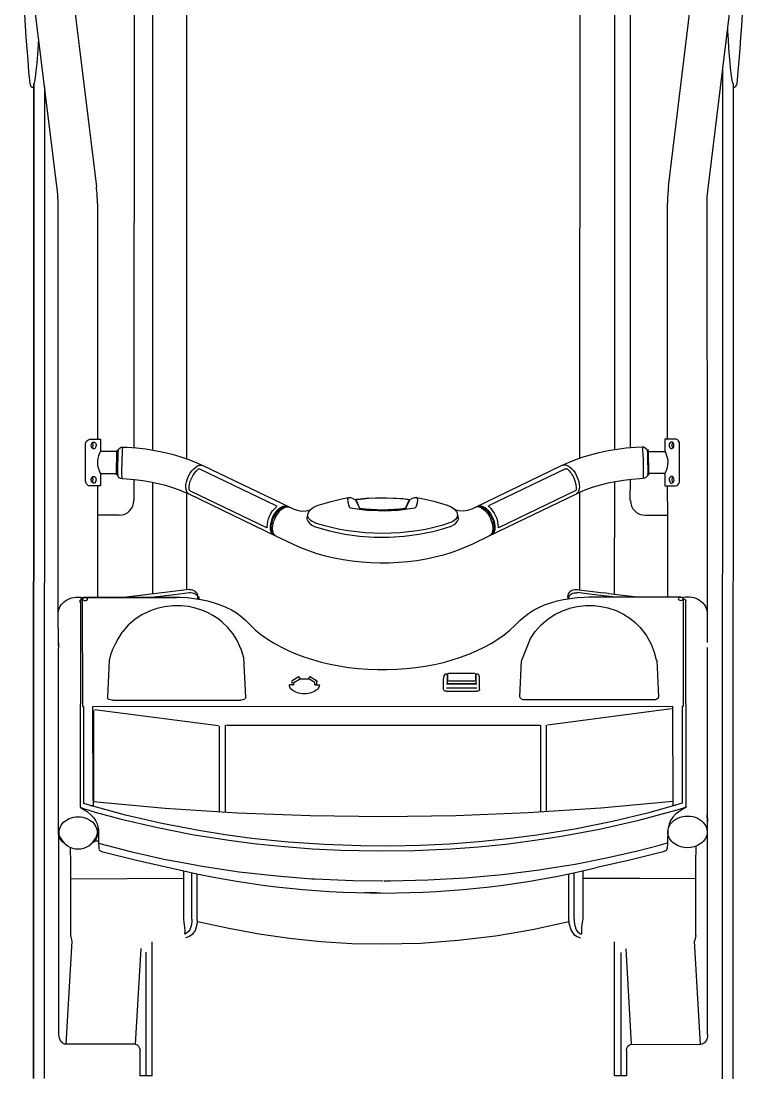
# Model space of a CAD drawing. Header units: millimetres. Extents: x 526420 to 928802, y 401925 to 509768.
# Drawn here: x 903459 to 904396, y 417009 to 418372 of the extents above; entities that cross this region are included whole.
import ezdxf

# ---------------------------------------------------------------- set-up
doc = ezdxf.new("R2010")
doc.units = ezdxf.units.MM
doc.header["$LTSCALE"] = 3000
doc.header["$MEASUREMENT"] = 0
doc.layers.get('0').update_dxf_attribs({"linetype": 'CONTINUOUS'})

msp = doc.modelspace()

# ---------------------------------------------------------------- linework, layer by layer
at = {"color": 0}
for p, q in [((903673.6, 417806.3), (903673.9, 419028.9)), ((904181.6, 417807.3), (904181.9, 419028.8)), ((903629.4, 419012.2), (903629.2, 417817.7)), ((904226.3, 419012.1), (904226.1, 417818.4)), ((903605.5, 418770.2), (903605.2, 417820.7)), ((904246.8, 417821), (904247, 418770)), ((903506.4, 418151.6), (903464.8, 418488.6)), ((903515.2, 418494.8), (903556.8, 418157.8)), ((904296, 418158.2), (904337.2, 418495.3)), ((904387.7, 418489.1), (904346.5, 418152.1)), ((904372.8, 418358.8), (904372.5, 418365.3)), ((904373.5, 418347.7), (904372.8, 418358.8)), ((903482.1, 418348.7), (903481.2, 418334.8)), ((904374.2, 418336.7), (904373.5, 418347.7)), ((904375.3, 418322.1), (904374.2, 418336.7)), ((903481.2, 418334.8), (903479.8, 418317.4)), ((903479.8, 418317.4), (903478.7, 418307.3)), ((904365.8, 418310), (904365.5, 417005.5)), ((904376.3, 418311.7), (904375.3, 418322.1)), ((904377.6, 418300.5), (904376.3, 418311.7)), ((903477.6, 418299), (903476.2, 418291.7)), ((903478.7, 418307.3), (903477.6, 418299)), ((904378.4, 418295.8), (904377.6, 418300.5)), ((904379.3, 418291.6), (904378.4, 418295.8)), ((903475.6, 417005.7), (903475.8, 418290.4)), ((903475.9, 418290.7), (903475.7, 417005.7)), ((903475.8, 418290.1), (903475.9, 418290.7)), ((903475.9, 418290.7), (903476.2, 418291.7)), ((903489.7, 418286.8), (903489.4, 417005.7)), ((904379.3, 418291.6), (904379.5, 418290.5)), ((904379.5, 418290.5), (904379.3, 417005.5)), ((904379.6, 418290.2), (904379.3, 417005.5)), ((904379.5, 418290.5), (904379.6, 418289.9)), ((903507.6, 417729.7), (903507.3, 418136.1)), ((903558.1, 418136.1), (903558.3, 417831.6)), ((904294.9, 417831.8), (904294.7, 418136.6)), ((904345.5, 418136.6), (904345.8, 417730.2)), ((903542.9, 417825.3), (903543.2, 417827.4)), ((903542.9, 417777.6), (903542.9, 417825.3)), ((903543.2, 417827.4), (903544.2, 417829.2)), ((903544.2, 417829.2), (903545.6, 417830.6)), ((903545.6, 417830.6), (903547.3, 417831.5)), ((903547.3, 417831.5), (903548.5, 417831.6)), ((903548.5, 417831.6), (903562, 417831.6)), ((903550.2, 417824.6), (903550.7, 417826)), ((903550.2, 417823.2), (903550.2, 417824.6)), ((903550.5, 417821.8), (903550.2, 417823.2)), ((903551.2, 417820.6), (903550.5, 417821.8)), ((903550.7, 417826), (903551.4, 417827.1)), ((903552.1, 417819.7), (903551.2, 417820.6)), ((903551.4, 417827.1), (903552.4, 417827.8)), ((903552.2, 417826.2), (903551.7, 417827.3)), ((903551.7, 417820.1), (903552.3, 417821.4)), ((903551.7, 417820.1), (903551.7, 417820.1)), ((903553.1, 417819.3), (903552.1, 417819.7)), ((903552.5, 417824.7), (903552.2, 417826.2)), ((903552.3, 417821.4), (903552.6, 417823.1)), ((903552.4, 417827.8), (903553.5, 417828)), ((903552.6, 417823.1), (903552.5, 417824.7)), ((903553.5, 417819.3), (903553.1, 417819.3)), ((903553.5, 417828), (903553.5, 417828)), ((903553.5, 417828), (903554.4, 417827.8)), ((903554.2, 417819.4), (903553.5, 417819.3)), ((903555.1, 417820), (903554.2, 417819.4)), ((903554.4, 417827.8), (903555.3, 417827.1)), ((903555.8, 417821), (903555.1, 417820)), ((903555.3, 417827.1), (903555.9, 417826)), ((903556.2, 417822.2), (903555.8, 417821)), ((903555.9, 417826), (903556.3, 417824.7)), ((903556.3, 417823.7), (903556.2, 417822.2)), ((903556.3, 417824.7), (903556.3, 417823.7)), ((903562, 417831.6), (903562, 417815.7)), ((903584.7, 417816.8), (903585.6, 417818.7)), ((903585.6, 417818.7), (903587.1, 417820.3)), ((903587.1, 417820.3), (903589, 417821.3)), ((903589, 417821.3), (903591.2, 417821.6)), ((903590.7, 417817.7), (903590.9, 417820.8)), ((903590.9, 417820.8), (903591.2, 417821.6)), ((903591.2, 417821.6), (903596.7, 417821.4)), ((903596.7, 417821.4), (903608.6, 417820.5)), ((903608.6, 417820.5), (903620.5, 417819.1)), ((903620.5, 417819.1), (903632.2, 417817.2)), ((904217.9, 417817), (904229.5, 417819)), ((904229.5, 417819), (904241.3, 417820.5)), ((904241.3, 417820.5), (904253.3, 417821.5)), ((904253.3, 417821.5), (904262.1, 417822)), ((904262.1, 417822), (904262.4, 417820.6)), ((904262.1, 417822), (904264.2, 417821.7)), ((904262.4, 417820.6), (904262.6, 417817.1)), ((904264.2, 417821.7), (904266.1, 417820.7)), ((904266.1, 417820.7), (904267.6, 417819.1)), ((904267.6, 417819.1), (904268.5, 417817.1)), ((904304.8, 417831.8), (904291.4, 417831.8)), ((904291.4, 417831.8), (904291.4, 417815.9)), ((904297.1, 417824.8), (904297, 417823.8)), ((904297, 417823.8), (904297.1, 417822.4)), ((904297.4, 417826.2), (904297.1, 417824.8)), ((904297.1, 417822.4), (904297.6, 417821.1)), ((904298, 417827.3), (904297.4, 417826.2)), ((904297.6, 417821.1), (904298.3, 417820.1)), ((904298.9, 417828), (904298, 417827.3)), ((904298.3, 417820.1), (904299.2, 417819.6)), ((904299.8, 417828.2), (904298.9, 417828)), ((904299.2, 417819.6), (904299.8, 417819.5)), ((904299.9, 417828.2), (904299.8, 417828.2)), ((904299.8, 417819.5), (904300.2, 417819.5)), ((904300.9, 417827.9), (904299.9, 417828.2)), ((904300.2, 417819.5), (904301.2, 417819.9)), ((904300.7, 417823.2), (904300.8, 417824.8)), ((904301, 417821.6), (904300.7, 417823.2)), ((904300.8, 417824.8), (904301.1, 417826.4)), ((904301.9, 417827.2), (904300.9, 417827.9)), ((904301.6, 417820.3), (904301, 417821.6)), ((904301.1, 417826.4), (904301.6, 417827.4)), ((904301.2, 417819.9), (904302.1, 417820.7)), ((904301.6, 417820.2), (904301.6, 417820.3)), ((904302.6, 417826.1), (904301.9, 417827.2)), ((904302.1, 417820.7), (904302.8, 417821.9)), ((904303.1, 417824.8), (904302.6, 417826.1)), ((904302.8, 417821.9), (904303.1, 417823.3)), ((904303.1, 417823.3), (904303.1, 417824.8)), ((904306.1, 417831.6), (904304.8, 417831.8)), ((904307.7, 417830.8), (904306.1, 417831.6)), ((904309.1, 417829.4), (904307.7, 417830.8)), ((904310.1, 417827.5), (904309.1, 417829.4)), ((904310.4, 417825.4), (904310.1, 417827.5)), ((904310.4, 417777.8), (904310.4, 417825.4)), ((903558.7, 417806.7), (903558.2, 417802.6)), ((903559.7, 417810.4), (903558.7, 417806.7)), ((903560.9, 417813.6), (903559.7, 417810.4)), ((903561.8, 417815.4), (903560.9, 417813.6)), ((903562, 417815.7), (903561.8, 417815.4)), ((903583.1, 417815.7), (903562, 417815.7)), ((903582.6, 417785.6), (903583.2, 417817.3)), ((903583.2, 417817.3), (903584.9, 417817.3)), ((903584.3, 417805.7), (903584.2, 417800.4)), ((903584.4, 417810.5), (903584.3, 417805.7)), ((903584.6, 417814.3), (903584.4, 417810.5)), ((903584.8, 417816.6), (903584.6, 417814.3)), ((903584.9, 417817.3), (903584.8, 417816.6)), ((903589.9, 417799.6), (903590.1, 417806.5)), ((903590.1, 417806.5), (903590.4, 417812.8)), ((903590.4, 417812.8), (903590.7, 417817.7)), ((903632.2, 417817.2), (903643.6, 417815)), ((903643.6, 417815), (903654.9, 417812.2)), ((903654.9, 417812.2), (903665.8, 417809)), ((903665.8, 417809), (903676.4, 417805.4)), ((903676.4, 417805.4), (903686.6, 417801.3)), ((904174, 417804.6), (904184.5, 417808.3)), ((904184.5, 417808.3), (904195.3, 417811.7)), ((904195.3, 417811.7), (904206.5, 417814.6)), ((904206.5, 417814.6), (904217.9, 417817)), ((904262.6, 417817.1), (904262.9, 417811.8)), ((904262.9, 417811.8), (904263.2, 417805.3)), ((904263.2, 417805.3), (904263.4, 417798.4)), ((904270.2, 417817.4), (904268.4, 417817.4)), ((904268.4, 417817.4), (904268.5, 417816.8)), ((904268.5, 417816.8), (904268.7, 417814.4)), ((904268.7, 417814.4), (904268.9, 417810.7)), ((904268.9, 417810.7), (904269, 417805.9)), ((904269, 417805.9), (904269.1, 417800.6)), ((904270.7, 417785.7), (904270.2, 417817.4)), ((904270.2, 417815.9), (904291.4, 417815.9)), ((904291.4, 417815.9), (904291.5, 417815.6)), ((904291.5, 417815.6), (904292.4, 417813.7)), ((904292.4, 417813.7), (904293.6, 417810.5)), ((904293.6, 417810.5), (904294.6, 417806.9)), ((904294.6, 417806.9), (904295.1, 417802.8)), ((903558.2, 417802.6), (903558.4, 417797.9)), ((903558.4, 417797.9), (903559.5, 417793.3)), ((903559.5, 417793.3), (903560.7, 417790)), ((903584.2, 417800.4), (903584.1, 417795.2)), ((903584.1, 417795.2), (903584.1, 417790.7)), ((903589.8, 417792.9), (903589.9, 417799.6)), ((903589.8, 417787.1), (903589.8, 417792.9)), ((903686.6, 417801.3), (903694.5, 417797.7)), ((903688.2, 417792.9), (903688.7, 417793.2)), ((903688.7, 417793.2), (903689.2, 417793.3)), ((903689.2, 417793.3), (903689.8, 417793.3)), ((903689.8, 417793.3), (903690.3, 417793.2)), ((903690.3, 417793.2), (903690.5, 417793.1)), ((903789.2, 417745.7), (903690.5, 417793.1)), ((903694.5, 417797.7), (903806.6, 417743.8)), ((904046.8, 417744), (904158.8, 417798)), ((904162.8, 417793.4), (904064.1, 417745.9)), ((904158.8, 417798), (904164, 417800.4)), ((904162.8, 417793.4), (904163.2, 417793.6)), ((904163.2, 417793.6), (904163.7, 417793.6)), ((904163.7, 417793.6), (904164.2, 417793.6)), ((904164, 417800.4), (904174, 417804.6)), ((904164.2, 417793.6), (904164.7, 417793.4)), ((904164.7, 417793.4), (904165, 417793.2)), ((904263.4, 417798.4), (904263.5, 417791.8)), ((904263.5, 417791.8), (904263.4, 417786.3)), ((904269.1, 417800.6), (904269.2, 417795.4)), ((904269.2, 417795.4), (904269.2, 417790.9)), ((904293.9, 417793.5), (904292.7, 417790.1)), ((904294.9, 417798), (904293.9, 417793.5)), ((904295.1, 417802.8), (904294.9, 417798)), ((903543.1, 417776.1), (903542.9, 417777.6)), ((903550.2, 417780.2), (903550.7, 417781.5)), ((903550.2, 417778.7), (903550.2, 417780.2)), ((903550.5, 417777.3), (903550.2, 417778.7)), ((903550.7, 417781.5), (903551.4, 417782.6)), ((903551.4, 417782.6), (903552.4, 417783.3)), ((903552.2, 417781.8), (903551.7, 417782.8)), ((903552.5, 417780.2), (903552.2, 417781.8)), ((903552.3, 417777), (903552.6, 417778.6)), ((903552.4, 417783.3), (903553.4, 417783.6)), ((903552.6, 417778.6), (903552.5, 417780.2)), ((903553.4, 417783.6), (903553.5, 417783.6)), ((903553.5, 417783.6), (903554.4, 417783.4)), ((903554.4, 417783.4), (903555.3, 417782.7)), ((903555.3, 417782.7), (903555.9, 417781.6)), ((903556.2, 417777.8), (903555.7, 417776.5)), ((903555.9, 417781.6), (903556.2, 417780.2)), ((903556.2, 417780.2), (903556.3, 417779.2)), ((903556.3, 417779.2), (903556.2, 417777.8)), ((903560.7, 417790), (903561.6, 417788)), ((903561.6, 417788), (903561.9, 417787.2)), ((903561.9, 417787.2), (903582.6, 417787.2)), ((903561.9, 417787.2), (903561.9, 417771.3)), ((903561.9, 417787.2), (903561.9, 417787.2)), ((903584.3, 417785.5), (903582.6, 417785.6)), ((903584.1, 417790.7), (903584.2, 417787.4)), ((903584.2, 417787.4), (903584.3, 417785.5)), ((903585, 417783.5), (903584.2, 417785.5)), ((903584.3, 417785.7), (903584.3, 417785.6)), ((903586.3, 417781.9), (903585, 417783.5)), ((903588.1, 417780.8), (903586.3, 417781.9)), ((903590.2, 417780.3), (903588.1, 417780.8)), ((903589.9, 417782.8), (903589.8, 417787.1)), ((903590.1, 417780.6), (903589.9, 417782.8)), ((903590.2, 417780.4), (903590.1, 417780.6)), ((903595.6, 417780.1), (903590.2, 417780.3)), ((903606.2, 417779.2), (903595.6, 417780.1)), ((903605.2, 417779.3), (903605.2, 417752.5)), ((903616.6, 417778), (903606.2, 417779.2)), ((903626.8, 417776.3), (903616.6, 417778)), ((904237.9, 417778.5), (904227.7, 417776.8)), ((904248.3, 417779.7), (904237.9, 417778.5)), ((904246.7, 417752.3), (904246.8, 417779.5)), ((904258.9, 417780.5), (904248.3, 417779.7)), ((904263.1, 417780.7), (904258.9, 417780.5)), ((904263.3, 417782.5), (904263.1, 417780.8)), ((904265.1, 417781.2), (904263.1, 417780.7)), ((904263.1, 417780.8), (904263.1, 417780.7)), ((904263.4, 417786.3), (904263.3, 417782.5)), ((904266.9, 417782.3), (904265.1, 417781.2)), ((904268.3, 417783.9), (904266.9, 417782.3)), ((904269.1, 417785.8), (904268.3, 417783.9)), ((904269.2, 417787.6), (904269.1, 417785.7)), ((904269.1, 417785.9), (904269.1, 417785.8)), ((904269.1, 417785.7), (904270.7, 417785.7)), ((904269.2, 417790.9), (904269.2, 417787.6)), ((904291.4, 417787.3), (904270.7, 417787.3)), ((904291.8, 417788.1), (904291.4, 417787.3)), ((904291.4, 417787.3), (904291.4, 417771.4)), ((904291.4, 417787.3), (904291.4, 417787.3)), ((904292.7, 417790.1), (904291.8, 417788.1)), ((904297.1, 417780.4), (904297, 417779.4)), ((904297, 417779.4), (904297.2, 417777.9)), ((904297.4, 417781.7), (904297.1, 417780.4)), ((904297.2, 417777.9), (904297.6, 417776.7)), ((904298.1, 417782.8), (904297.4, 417781.7)), ((904298.9, 417783.5), (904298.1, 417782.8)), ((904299.9, 417783.7), (904298.9, 417783.5)), ((904300.9, 417783.5), (904299.9, 417783.7)), ((904299.9, 417783.7), (904299.9, 417783.7)), ((904300.8, 417780.4), (904301.1, 417781.9)), ((904300.8, 417778.8), (904300.8, 417780.4)), ((904301, 417777.1), (904300.8, 417778.8)), ((904301.9, 417782.8), (904300.9, 417783.5)), ((904301.1, 417781.9), (904301.6, 417783)), ((904302.7, 417781.7), (904301.9, 417782.8)), ((904303.1, 417780.3), (904302.7, 417781.7)), ((904302.8, 417777.5), (904303.2, 417778.9)), ((904303.2, 417778.9), (904303.1, 417780.3)), ((904310.3, 417776.3), (904310.4, 417777.8)), ((903543.8, 417774.2), (903543.1, 417776.1)), ((903545.1, 417772.6), (903543.8, 417774.2)), ((903546.7, 417771.6), (903545.1, 417772.6)), ((903548.5, 417771.3), (903546.7, 417771.6)), ((903561.9, 417771.3), (903548.5, 417771.3)), ((903551.2, 417776.1), (903550.5, 417777.3)), ((903552.1, 417775.3), (903551.2, 417776.1)), ((903551.7, 417775.7), (903552.3, 417777)), ((903551.7, 417775.6), (903551.7, 417775.7)), ((903553.1, 417774.9), (903552.1, 417775.3)), ((903553.5, 417774.9), (903553.1, 417774.9)), ((903554.1, 417775), (903553.5, 417774.9)), ((903555.1, 417775.5), (903554.1, 417775)), ((903555.7, 417776.5), (903555.1, 417775.5)), ((903558.3, 417771), (903558.4, 417729.7)), ((903636.7, 417774.2), (903626.8, 417776.3)), ((903629.2, 417775.8), (903629.1, 417631.7)), ((903646.3, 417771.8), (903636.7, 417774.2)), ((903655.4, 417769), (903646.3, 417771.8)), ((903664.2, 417765.8), (903655.4, 417769)), ((903672.5, 417762.4), (903664.2, 417765.8)), ((903676.5, 417766.6), (903676.5, 417767)), ((903676.7, 417766.1), (903676.5, 417766.6)), ((903677, 417765.7), (903676.7, 417766.1)), ((903677.4, 417765.4), (903677, 417765.7)), ((903677.8, 417765.1), (903677.4, 417765.4)), ((903677.8, 417765.1), (903776.5, 417717.7)), ((904076.9, 417717.8), (904176.7, 417766)), ((904190, 417766.5), (904181.7, 417763.1)), ((904198.8, 417769.6), (904190, 417766.5)), ((904208.1, 417772.4), (904198.8, 417769.6)), ((904217.7, 417774.8), (904208.1, 417772.4)), ((904227.7, 417776.8), (904217.7, 417774.8)), ((904226.1, 417776.5), (904226, 417631.5)), ((904291.4, 417771.4), (904304.9, 417771.4)), ((904295, 417730.2), (904294.9, 417771.4)), ((904297.6, 417776.7), (904298.3, 417775.7)), ((904298.3, 417775.7), (904299.2, 417775.1)), ((904299.2, 417775.1), (904299.9, 417775)), ((904299.9, 417775), (904300.2, 417775)), ((904300.2, 417775), (904301.2, 417775.4)), ((904301.6, 417775.8), (904301, 417777.1)), ((904301.2, 417775.4), (904302.2, 417776.3)), ((904301.6, 417775.8), (904301.6, 417775.8)), ((904302.2, 417776.3), (904302.8, 417777.5)), ((904304.9, 417771.4), (904306.6, 417771.8)), ((904306.6, 417771.8), (904308.2, 417772.8)), ((904308.2, 417772.8), (904309.5, 417774.3)), ((904309.5, 417774.3), (904310.3, 417776.3)), ((903676.6, 417760.5), (903672.5, 417762.4)), ((903673.6, 417637.1), (903673.6, 417761.9)), ((903788.7, 417706.6), (903676.6, 417760.5)), ((903843.3, 417746.4), (903860.3, 417751.4)), ((903860.3, 417751.4), (903875.8, 417754.9)), ((903875.8, 417754.9), (903883.1, 417756.2)), ((903882.6, 417756), (903881.4, 417754.2)), ((903881.4, 417754.2), (903881.5, 417750.9)), ((903881.5, 417750.9), (903882.4, 417747)), ((903883.1, 417756.2), (903885, 417756.2)), ((903885, 417756.2), (903886.3, 417755.9)), ((903886.3, 417755.9), (903887.1, 417755.6)), ((903887.1, 417755.6), (903888, 417755.2)), ((903888, 417755.2), (903890.9, 417754)), ((903891.2, 417753.9), (903893, 417754.1)), ((903891.4, 417753.5), (903891.4, 417753.5)), ((903891.4, 417753.5), (903891.4, 417753.4)), ((903891.4, 417753.4), (903896.6, 417742.4)), ((903892.2, 417753.5), (903892.3, 417753.7)), ((903892.3, 417753.3), (903892.2, 417753.5)), ((903892.3, 417753.7), (903892.7, 417753.9)), ((903897.4, 417742.3), (903892.3, 417753.3)), ((903892.7, 417753.9), (903893, 417754)), ((903893, 417754), (903897.5, 417754.4)), ((903893, 417754.1), (903893.9, 417754.2)), ((903893.9, 417754.2), (903905.5, 417755.3)), ((903897.5, 417754.4), (903909, 417755.4)), ((903905.5, 417755.3), (903917.3, 417755.9)), ((903909, 417755.4), (903920.5, 417755.8)), ((903917.3, 417755.9), (903929.1, 417756)), ((903920.5, 417755.8), (903932.1, 417755.9)), ((903929.1, 417756), (903940.8, 417755.7)), ((903932.1, 417755.9), (903943.7, 417755.4)), ((903940.8, 417755.7), (903952.6, 417754.9)), ((903943.7, 417755.4), (903955.2, 417754.5)), ((903952.6, 417754.9), (903962.2, 417754)), ((903955.2, 417754.5), (903960.3, 417754)), ((903961, 417753.3), (903955.9, 417742.3)), ((903956.8, 417742.4), (903961.9, 417753.4)), ((903960.3, 417754), (903960.6, 417754)), ((903960.6, 417754), (903960.6, 417753.9)), ((903960.6, 417753.9), (903961, 417753.7)), ((903961, 417753.7), (903961.1, 417753.5)), ((903961.1, 417753.5), (903961, 417753.3)), ((903961.9, 417753.4), (903961.9, 417753.5)), ((903962.4, 417754), (903965.3, 417755.3)), ((903965.3, 417755.3), (903966.5, 417755.8)), ((903966.5, 417755.8), (903967.8, 417756.2)), ((903967.8, 417756.2), (903970.2, 417756.2)), ((903970.2, 417756.2), (903977.5, 417754.9)), ((903970.8, 417756), (903970.2, 417756.2)), ((903971.6, 417755), (903970.8, 417756)), ((903972, 417752.8), (903971.6, 417755)), ((903971.7, 417750), (903972, 417752.8)), ((903977.5, 417754.9), (903993, 417751.5)), ((903993, 417751.5), (904010.1, 417746.5)), ((904176.7, 417760.8), (904064.7, 417706.8)), ((904181.7, 417763.1), (904176.7, 417760.8)), ((904181.6, 417637), (904181.6, 417763.1)), ((903789.2, 417745.7), (903789.6, 417745.5)), ((903789.5, 417744.4), (903789.4, 417744.3)), ((903789.6, 417744.5), (903789.5, 417744.4)), ((903789.6, 417745.5), (903789.7, 417745.2)), ((903789.8, 417744.9), (903789.6, 417744.5)), ((903789.7, 417745.2), (903789.8, 417744.9)), ((903806.6, 417743.8), (903811, 417741.7)), ((903811, 417741.7), (903816.1, 417739.8)), ((903816.1, 417739.8), (903821.8, 417738.9)), ((903821.8, 417738.9), (903827.8, 417739.2)), ((903827.8, 417739.2), (903833.5, 417740.6)), ((903830.3, 417735.6), (903830.7, 417736.8)), ((903830.7, 417736.8), (903833.1, 417740.4)), ((903833.1, 417740.4), (903837.3, 417743.8)), ((903837.3, 417743.8), (903843.3, 417746.4)), ((903882.4, 417747), (903882.4, 417747)), ((903882.4, 417747), (903882.4, 417747)), ((903882.4, 417747), (903883.5, 417744.2)), ((903883.5, 417744.2), (903883.8, 417743.7)), ((903883.8, 417743.7), (903884.4, 417743.3)), ((903884.4, 417743.3), (903885.1, 417743.1)), ((903885.1, 417743.1), (903899.7, 417740.9)), ((903899.7, 417740.9), (903906.6, 417740.2)), ((903906.6, 417740.2), (903906.6, 417740.2)), ((903906.6, 417740.2), (903906.6, 417740.2)), ((903906.6, 417740.2), (903921.5, 417739.4)), ((903921.5, 417739.4), (903929, 417739.3)), ((903929, 417739.3), (903946.7, 417740.2)), ((903946.7, 417740.2), (903961.6, 417742)), ((903946.7, 417740.2), (903946.7, 417740.2)), ((903946.7, 417740.2), (903946.7, 417740.2)), ((903961.6, 417742), (903968.2, 417743.1)), ((903968.2, 417743.1), (903969, 417743.4)), ((903969, 417743.4), (903969.6, 417743.8)), ((903969.6, 417743.8), (903969.9, 417744.2)), ((903969.9, 417744.2), (903970.9, 417747)), ((903970.9, 417747), (903971.7, 417750)), ((903970.9, 417747), (903970.9, 417747)), ((903970.9, 417747), (903970.9, 417747)), ((904010, 417746.5), (904015.4, 417744.2)), ((904015.4, 417744.2), (904019.7, 417741.1)), ((904019.7, 417741.1), (904022.4, 417737.5)), ((904019.8, 417740.7), (904025.1, 417739.4)), ((904022.4, 417737.5), (904023.3, 417733.6)), ((904025.1, 417739.4), (904030.8, 417739)), ((904030.8, 417739), (904036.6, 417739.8)), ((904036.6, 417739.8), (904042.3, 417741.8)), ((904042.3, 417741.8), (904046.8, 417744)), ((904063.6, 417745.5), (904063.9, 417745.7)), ((904063.6, 417745.1), (904063.6, 417745.5)), ((904063.7, 417744.8), (904063.6, 417745.1)), ((904063.9, 417744.5), (904063.7, 417744.8)), ((904063.9, 417745.7), (904064.1, 417745.9)), ((903507.6, 417607.2), (903507.6, 417729.7)), ((903586.2, 417733.6), (903558.4, 417733.6)), ((903558.4, 417729.7), (903558.4, 417627.5)), ((903829.6, 417727.1), (903829.9, 417726.5)), ((903829.9, 417726.5), (903830.6, 417725.2)), ((903830, 417733.5), (903830.1, 417734.9)), ((903830.1, 417734.9), (903830.3, 417735.6)), ((903830.6, 417725.2), (903832.3, 417723)), ((903832.3, 417723), (903835, 417720.8)), ((904019.2, 417721.5), (904021.1, 417723.2)), ((904021.1, 417723.2), (904022.8, 417725.4)), ((904022.8, 417725.4), (904023.2, 417726.2)), ((904023.2, 417726.2), (904023.7, 417727.2)), ((904295, 417733.3), (904265.7, 417733.3)), ((904295, 417627.9), (904295, 417730.2)), ((904345.8, 417730.2), (904345.8, 417607.7)), ((903776.7, 417717.6), (903776.5, 417717.7)), ((903777.1, 417717.5), (903776.7, 417717.6)), ((903777.4, 417717.7), (903777.1, 417717.5)), ((903777.6, 417717.9), (903777.4, 417717.7)), ((903777.6, 417718.3), (903777.6, 417717.9)), ((903835, 417720.8), (903837, 417719.7)), ((903837, 417719.7), (903839.6, 417718.6)), ((903839.6, 417718.6), (903841.3, 417718)), ((903841.3, 417718), (903858.2, 417713.2)), ((903858.2, 417713.2), (903877.8, 417709.2)), ((903973.4, 417708.9), (903991.7, 417712.5)), ((903991.7, 417712.5), (903996.5, 417713.6)), ((903996.5, 417713.6), (904002.9, 417715.4)), ((904002.9, 417715.4), (904013.8, 417718.7)), ((904013.8, 417718.7), (904014.3, 417718.9)), ((904014.3, 417718.9), (904019.2, 417721.5)), ((904075.8, 417718.2), (904075.7, 417718.5)), ((904075.9, 417717.9), (904075.8, 417718.2)), ((904076.1, 417717.7), (904075.9, 417717.9)), ((904076.5, 417717.7), (904076.1, 417717.7)), ((904076.9, 417717.8), (904076.5, 417717.7)), ((903811.6, 417695.6), (903788.7, 417706.6)), ((903877.8, 417709.2), (903896.6, 417706.6)), ((903896.6, 417706.6), (903915.9, 417705.3)), ((903915.9, 417705.3), (903935.2, 417705.3)), ((903935.2, 417705.3), (903954.5, 417706.5)), ((903954.5, 417706.5), (903973.4, 417708.9)), ((904064.7, 417706.8), (904041.8, 417695.7)), ((903821, 417691.4), (903811.6, 417695.6)), ((903831.2, 417687.4), (903821, 417691.4)), ((903841.9, 417683.8), (903831.2, 417687.4)), ((903852.8, 417680.7), (903841.9, 417683.8)), ((904016, 417685.4), (904005.2, 417682)), ((904026.5, 417689.1), (904016, 417685.4)), ((904036.6, 417693.3), (904026.5, 417689.1)), ((904041.8, 417695.7), (904036.6, 417693.3)), ((903864.1, 417678), (903852.8, 417680.7)), ((903875.6, 417675.8), (903864.1, 417678)), ((903887.3, 417674), (903875.6, 417675.8)), ((903899.2, 417672.7), (903887.3, 417674)), ((903911.2, 417671.9), (903899.2, 417672.7)), ((903923.2, 417671.5), (903911.2, 417671.9)), ((903935.3, 417671.6), (903923.2, 417671.5)), ((903947.3, 417672.2), (903935.3, 417671.6)), ((903959.2, 417673.2), (903947.3, 417672.2)), ((903971, 417674.7), (903959.2, 417673.2)), ((903982.7, 417676.7), (903971, 417674.7)), ((903994.1, 417679.2), (903982.7, 417676.7)), ((904005.2, 417682), (903994.1, 417679.2)), ((903623.9, 417631), (903595.6, 417627.5)), ((903677, 417637.5), (903623.9, 417631)), ((903628.2, 417627.6), (903657.8, 417631.2)), ((903657.8, 417631.2), (903677, 417633.6)), ((903687.7, 417625.4), (903687.8, 417627.9)), ((903687.8, 417627.9), (903689.1, 417628.1)), ((903689.1, 417628.1), (903689.1, 417625.1)), ((904167.4, 417627.8), (904166.1, 417628)), ((904166.1, 417628), (904166.1, 417625.6)), ((904167.5, 417625.9), (904167.4, 417627.8)), ((904177, 417637.6), (904212.1, 417633.2)), ((904177, 417637.6), (904178.2, 417637.4)), ((904197.4, 417631.1), (904178.2, 417633.5)), ((904178.2, 417627.2), (904187.2, 417627.8)), ((904187.2, 417627.8), (904193.7, 417627.9)), ((904193.7, 417627.9), (904311.9, 417628)), ((904223.2, 417627.9), (904197.4, 417631.1)), ((904218.5, 417632.5), (904212.1, 417633.2)), ((904218.5, 417632.5), (904255.4, 417627.9)), ((904218.5, 417632.5), (904218.5, 417632.5)), ((904311.9, 417627.3), (904311.9, 417628)), ((903535.7, 417621), (903535.9, 417622.7)), ((903535.7, 417620.9), (903535.9, 417622.6)), ((903535.9, 417622.7), (903536, 417623.6)), ((903536.1, 417622.9), (903535.9, 417356.9)), ((903536, 417623.6), (903536.2, 417624.1)), ((903536.2, 417624.1), (903536.7, 417625)), ((903536.7, 417625), (903537.7, 417626.1)), ((903537.7, 417626.1), (903539.6, 417627.1)), ((903539.1, 417486.5), (903539, 417625)), ((903539.6, 417627.1), (903540.7, 417627.4)), ((903540.7, 417627.4), (903542.2, 417627.5)), ((903542.2, 417627.5), (903660.3, 417627.6)), ((903542.2, 417626.9), (903542.2, 417627.5)), ((903542.2, 417626.9), (903660.3, 417627)), ((903644.8, 417615.3), (903634.8, 417613)), ((903655.5, 417616.5), (903644.8, 417615.3)), ((903666.4, 417616.5), (903655.5, 417616.5)), ((903660.3, 417627), (903660.3, 417627.6)), ((903660.3, 417627.6), (903665.1, 417627.5)), ((903665.1, 417627.5), (903674.2, 417627)), ((903675.6, 417615.4), (903666.4, 417616.5)), ((903674.2, 417627), (903683.1, 417626.1)), ((903684.4, 417613.5), (903675.6, 417615.4)), ((903683.1, 417626.1), (903691.9, 417624.7)), ((903691.9, 417624.7), (903700.5, 417622.8)), ((903700.5, 417622.8), (903708.8, 417620.5)), ((903708.8, 417620.5), (903716.7, 417617.8)), ((903716.7, 417617.8), (903724.2, 417614.7)), ((903724.2, 417614.7), (903731.2, 417611.1)), ((904121.6, 417610.7), (904128.6, 417614.2)), ((904128.6, 417614.2), (904136, 417617.5)), ((904136, 417617.5), (904143.8, 417620.3)), ((904143.8, 417620.3), (904152, 417622.7)), ((904152, 417622.7), (904160.5, 417624.6)), ((904160.5, 417624.6), (904169.3, 417626.1)), ((904168.2, 417613.3), (904178.2, 417615.6)), ((904169.3, 417626.1), (904178.2, 417627.2)), ((904178.2, 417615.6), (904188.9, 417616.8)), ((904188.9, 417616.8), (904199.8, 417616.8)), ((904199.8, 417616.8), (904209, 417615.7)), ((904209, 417615.7), (904217.8, 417613.8)), ((904315.1, 417625.5), (904315.1, 417486.9)), ((904318.2, 417623), (904318.5, 417357.1)), ((903507.7, 417568.4), (903507.6, 417607.2)), ((903615.7, 417604.9), (903607.1, 417599.2)), ((903625.5, 417609.7), (903615.7, 417604.9)), ((903634.8, 417613), (903625.5, 417609.7)), ((903685.1, 417613.3), (903684.4, 417613.5)), ((903685.6, 417613.1), (903685.1, 417613.2)), ((903693.1, 417610.7), (903685.6, 417613.1)), ((903700.3, 417607.7), (903693.1, 417610.7)), ((903707.2, 417604), (903700.3, 417607.7)), ((903713.6, 417599.9), (903707.2, 417604)), ((903731.2, 417611.1), (903737.7, 417607.2)), ((903737.7, 417607.2), (903743.6, 417603)), ((903743.6, 417603), (903748.9, 417598.5)), ((904104.3, 417597.8), (904109.5, 417602.4)), ((904109.5, 417602.4), (904115.3, 417606.7)), ((904115.3, 417606.7), (904121.6, 417610.7)), ((904140.5, 417599.6), (904149.1, 417605.2)), ((904149.1, 417605.2), (904158.9, 417610)), ((904158.9, 417610), (904167.5, 417613.1)), ((904167.5, 417613.1), (904168.2, 417613.3)), ((904217.8, 417613.8), (904228.4, 417610.2)), ((904228.4, 417610.2), (904237.9, 417605.6)), ((904237.9, 417605.6), (904246, 417600.4)), ((904345.8, 417607.7), (904345.9, 417568.9)), ((903597.9, 417591.4), (903590.4, 417582.9)), ((903607.1, 417599.2), (903597.9, 417591.4)), ((903719.5, 417595.3), (903713.6, 417599.9)), ((903726.7, 417588.4), (903719.5, 417595.3)), ((903733, 417580.7), (903726.7, 417588.4)), ((903748.9, 417598.5), (903752.3, 417595.1)), ((903752.3, 417595.1), (903755.5, 417591.8)), ((903755.5, 417591.8), (903762.1, 417585.6)), ((904090.9, 417584.8), (904097.6, 417590.9)), ((904097.6, 417590.9), (904101.8, 417595.3)), ((904101.8, 417595.3), (904104.3, 417597.8)), ((904123.8, 417583.2), (904131.3, 417591.7)), ((904131.3, 417591.7), (904140.5, 417599.6)), ((904246, 417600.4), (904253.1, 417594.7)), ((904253.1, 417594.7), (904259.3, 417588.6)), ((904259.3, 417588.6), (904267.3, 417578.4)), ((903584.8, 417574.4), (903581.5, 417567.9)), ((903589.6, 417581.9), (903584.8, 417574.4)), ((903590.4, 417582.9), (903589.6, 417581.9)), ((903738.3, 417572.5), (903733, 417580.7)), ((903762.1, 417585.6), (903769.4, 417579.6)), ((903769.4, 417579.6), (903777.3, 417574)), ((903777.3, 417574), (903785.8, 417568.6)), ((904066.9, 417567.9), (904075.5, 417573.3)), ((904075.5, 417573.3), (904083.5, 417578.9)), ((904083.5, 417578.9), (904090.9, 417584.8)), ((904106.7, 417546.4), (904117.7, 417574.3)), ((904117.7, 417574.3), (904123.8, 417583.2)), ((904267.3, 417578.4), (904273.4, 417567.7)), ((903507.8, 417566.1), (903507.7, 417568.6)), ((903507.7, 417568.4), (903507.7, 417567.3)), ((903507.7, 417567.3), (903507.7, 417561.9)), ((903507.8, 417324), (903507.7, 417561.9)), ((903508, 417564.8), (903507.8, 417566.1)), ((903577.5, 417559.8), (903575, 417553)), ((903581.5, 417567.9), (903577.5, 417559.8)), ((903744.3, 417559.1), (903738.3, 417572.5)), ((903785.8, 417568.6), (903794.9, 417563.6)), ((903794.9, 417563.6), (903804.5, 417558.8)), ((904048.1, 417558.3), (904057.8, 417562.9)), ((904057.8, 417562.9), (904066.9, 417567.9)), ((904273.4, 417567.7), (904273.7, 417566.8)), ((904273.7, 417566.8), (904277.6, 417556.6)), ((904345.9, 417562.4), (904346, 417324.4)), ((903575, 417553), (903573.3, 417545.8)), ((903747.1, 417549.3), (903744.3, 417559.1)), ((903750.1, 417498.6), (903747.1, 417549.3)), ((903804.5, 417558.8), (903814.5, 417554.5)), ((903814.5, 417554.5), (903825, 417550.5)), ((903825, 417550.5), (903835.9, 417547)), ((903835.9, 417547), (903847.2, 417543.8)), ((904005.2, 417543.4), (904016.5, 417546.5)), ((904016.5, 417546.5), (904027.4, 417550.1)), ((904027.4, 417550.1), (904038, 417554)), ((904038, 417554), (904048.1, 417558.3)), ((904106.3, 417545.2), (904106.7, 417546.4)), ((904277.6, 417556.6), (904280.1, 417546.6)), ((904280.3, 417546.6), (904280.1, 417546.6)), ((904280.1, 417546.6), (904280.1, 417546.6)), ((904280.5, 417546.5), (904280.3, 417546.6)), ((904280.7, 417546.4), (904280.5, 417546.5)), ((904280.8, 417546.2), (904280.7, 417546.4)), ((904280.8, 417546), (904280.8, 417546.2)), ((904280.9, 417546.2), (904283.1, 417498.9)), ((903573.3, 417545.8), (903571.1, 417498.5)), ((903847.2, 417543.8), (903858.8, 417541)), ((903858.8, 417541), (903870.7, 417538.7)), ((903870.7, 417538.7), (903882.7, 417536.9)), ((903882.7, 417536.9), (903895, 417535.5)), ((903895, 417535.5), (903907.4, 417534.5)), ((903907.4, 417534.5), (903919.9, 417534)), ((903919.9, 417534), (903932.4, 417534)), ((903932.4, 417534), (903944.8, 417534.4)), ((903944.8, 417534.4), (903957.2, 417535.3)), ((903957.2, 417535.3), (903969.5, 417536.7)), ((903969.5, 417536.7), (903981.6, 417538.5)), ((903981.6, 417538.5), (903993.5, 417540.7)), ((903993.5, 417540.7), (904005.2, 417543.4)), ((904104.1, 417498.8), (904106.3, 417545.2)), ((903809.5, 417519.4), (903809.5, 417516.1)), ((903809.9, 417520), (903817.7, 417524.7)), ((903812, 417517.5), (903819.3, 417521.8)), ((903818.5, 417524.7), (903819, 417524.4)), ((903819.3, 417522.1), (903831.7, 417522.1)), ((903819.3, 417521.8), (903819.3, 417522.1)), ((903819.4, 417523.8), (903819.5, 417522.5)), ((903831.5, 417522.5), (903831.6, 417523.8)), ((903831.7, 417521.8), (903831.7, 417522.1)), ((903839, 417517.5), (903831.7, 417521.8)), ((903833.3, 417524.7), (903841.1, 417520)), ((903841.5, 417519.4), (903841.6, 417518.1)), ((903841.5, 417519.4), (903841.6, 417518.1)), ((904005.5, 417520.6), (904005.6, 417524.8)), ((904005.5, 417520.5), (904005.6, 417524.7)), ((904005.5, 417508.2), (904005.5, 417520.5)), ((904009.1, 417528.3), (904010.4, 417528.3)), ((904010.2, 417526.6), (904010, 417526.3)), ((904010, 417526.3), (904010, 417526.1)), ((904010, 417526.1), (904010, 417516.8)), ((904010.3, 417526.7), (904010.2, 417526.6)), ((904010.3, 417526.1), (904010.4, 417528.5)), ((904010.3, 417524.9), (904010.3, 417526.1)), ((904010.8, 417519.5), (904010.8, 417528.8)), ((904011.6, 417529.3), (904045.8, 417529.3)), ((904045.8, 417519.1), (904011.6, 417519)), ((904046.6, 417528.8), (904046.6, 417519.5)), ((904047, 417528.3), (904048.3, 417528.3)), ((904047.1, 417526.7), (904047, 417526.8)), ((904047.3, 417526.5), (904047.1, 417526.7)), ((904047.1, 417526.7), (904047.1, 417526.7)), ((904047.4, 417526.4), (904047.3, 417526.5)), ((904047.4, 417526.2), (904047.4, 417526.4)), ((904047.4, 417516.8), (904047.4, 417526.2)), ((904051.8, 417512.6), (904051.8, 417524.8)), ((903810.2, 417514.3), (903806.1, 417514.3)), ((903806.1, 417514), (903806.1, 417514.3)), ((903810.2, 417514.3), (903811, 417514.3)), ((903811.8, 417514.3), (903811, 417514.3)), ((903811.8, 417517.3), (903811.9, 417517.4)), ((903811.8, 417517.2), (903811.8, 417517.3)), ((903811.8, 417514), (903811.8, 417517.2)), ((903811.9, 417517.4), (903812, 417517.5)), ((903839, 417517.5), (903839.1, 417517.4)), ((903839.1, 417517.4), (903839.2, 417517.2)), ((903839.2, 417514.3), (903839.2, 417517.2)), ((903839.2, 417517.2), (903839.2, 417517.2)), ((903839.2, 417514.3), (903840, 417514.3)), ((903840.9, 417514.3), (903840, 417514.3)), ((903840.9, 417514.3), (903844.9, 417514.3)), ((903841.6, 417514.7), (903841.6, 417518.1)), ((903844.9, 417514), (903844.9, 417514.3)), ((904009, 417506.1), (904048.4, 417506.1)), ((904048.3, 417515.4), (904009.1, 417515.4)), ((904009.1, 417510.4), (904048.3, 417510.5)), ((904010, 417516.8), (904010.1, 417516.5)), ((904010.1, 417516.5), (904010.3, 417516.2)), ((904010.3, 417516.2), (904010.7, 417516)), ((904010.7, 417516), (904011.2, 417515.9)), ((904011.2, 417515.9), (904011.5, 417515.9)), ((904011.5, 417515.9), (904045.9, 417515.9)), ((904045.9, 417515.9), (904046.4, 417515.9)), ((904046.4, 417515.9), (904046.8, 417516.1)), ((904046.8, 417516.1), (904047.2, 417516.3)), ((904047.2, 417516.3), (904047.4, 417516.6)), ((904047.4, 417516.6), (904047.4, 417516.8)), ((904051.9, 417508.3), (904051.8, 417512.6)), ((903577.7, 417494.5), (903743.5, 417494.6)), ((903750.1, 417498.3), (903750.1, 417498.6)), ((904104.1, 417498.5), (904104.1, 417498.8)), ((904276.5, 417494.9), (904110.7, 417494.8)), ((903539.1, 417486.5), (903540.4, 417486.5)), ((903540.5, 417360.9), (903540.4, 417486.5)), ((903552.4, 417486.5), (904301.8, 417486.9)), ((903552.5, 417364.9), (903552.4, 417486.5)), ((903553.4, 417363.3), (903553.4, 417481.1)), ((903554.4, 417482.7), (903714.5, 417461.9)), ((904139.8, 417462.8), (904299.9, 417483.8)), ((904301.9, 417358.8), (904301.8, 417486.9)), ((904301.8, 417486.9), (904301.8, 417486.9)), ((904301.8, 417486.9), (904301.8, 417486.9)), ((904313.8, 417486.9), (904315.1, 417486.9)), ((904313.8, 417486.9), (904313.9, 417361.3)), ((903715.8, 417350.3), (903715.7, 417460.8)), ((903723.4, 417349.8), (903723.4, 417462.1)), ((903724.7, 417462.2), (904129.6, 417462.4)), ((904131, 417350), (904130.9, 417462.3)), ((904138.6, 417350.5), (904138.5, 417462.3)), ((903535.9, 417356.9), (903536.2, 417356)), ((903536.2, 417356), (903536.9, 417355.1)), ((903536.9, 417355.1), (903538.1, 417354.4)), ((903549.1, 417358.3), (903540.5, 417360.9)), ((903549.1, 417358.3), (903552.5, 417358.3)), ((903594.6, 417345.9), (903549.1, 417358.3)), ((903552.5, 417364.9), (903552.5, 417363.3)), ((903552.5, 417364.9), (903552.5, 417363.3)), ((903552.5, 417364.9), (903552.5, 417364.9)), ((903552.5, 417364.9), (903552.5, 417364.9)), ((903552.5, 417363.3), (903552.5, 417358.3)), ((903552.6, 417363.3), (903552.5, 417363.3)), ((903645.8, 417354.8), (903552.6, 417363.3)), ((903552.6, 417363.3), (903552.6, 417363.3)), ((904208.5, 417355.1), (904114.8, 417348.9)), ((904301.8, 417363.8), (904208.5, 417355.1)), ((904305.3, 417358.8), (904270.8, 417349.2)), ((904301.9, 417358.8), (904305.3, 417358.8)), ((904313.9, 417361.3), (904305.3, 417358.8)), ((904307.4, 417352.8), (904316, 417355.4)), ((904317.5, 417355.3), (904316.4, 417354.5)), ((904318.3, 417356.1), (904317.5, 417355.3)), ((904318.5, 417357.1), (904318.3, 417356.1)), ((903538.1, 417354.4), (903538.4, 417354.2)), ((903538.4, 417355), (903547, 417352.4)), ((903538.4, 417354.2), (903545.1, 417350.3)), ((903545.1, 417350.3), (903549.2, 417346.9)), ((903547, 417352.4), (903555.3, 417350)), ((903549.2, 417346.9), (903552.9, 417343)), ((903552.9, 417343), (903555.7, 417339)), ((903555.3, 417350), (903588.6, 417341)), ((903641.4, 417335.2), (903594.6, 417345.9)), ((903739.3, 417348.7), (903645.8, 417354.8)), ((903833.2, 417345.1), (903739.3, 417348.7)), ((903927.2, 417343.9), (903833.2, 417345.1)), ((904021.1, 417345.2), (903927.2, 417343.9)), ((904114.8, 417348.9), (904021.1, 417345.2)), ((904270.8, 417349.2), (904223.5, 417337.8)), ((904257.8, 417339.4), (904307.4, 417352.8)), ((904301.6, 417343.2), (904298.8, 417339.2)), ((904305.2, 417347.1), (904301.6, 417343.2)), ((904309.4, 417350.5), (904305.2, 417347.1)), ((904316, 417354.4), (904309.4, 417350.5)), ((904316.4, 417354.5), (904316, 417354.4)), ((904346, 417346.8), (904346.6, 417338)), ((904346.6, 417337.7), (904346, 417346.6)), ((903555.7, 417339), (903557.7, 417334.8)), ((903557.7, 417334.8), (903559.3, 417327.2)), ((903558.6, 417330.3), (903558.6, 417324)), ((903588.6, 417341), (903634.1, 417330.4)), ((903634.1, 417330.4), (903680.7, 417321.2)), ((903689.1, 417326), (903641.4, 417335.2)), ((904175, 417328), (904125.8, 417320.1)), ((904155, 417318.3), (904207, 417327.9)), ((904223.5, 417337.8), (904175, 417328)), ((904207, 417327.9), (904257.8, 417339.4)), ((904296.7, 417334.9), (904295.1, 417327.4)), ((904298.8, 417339.2), (904296.7, 417334.9)), ((904346.6, 417062.5), (904346.6, 417337.7)), ((903508.4, 417062.6), (903508.4, 417319.5)), ((903559.3, 417327.2), (903559.7, 417310.1)), ((903680.7, 417321.2), (903728, 417313.7)), ((903723.3, 417320.6), (903689.1, 417326)), ((903757.8, 417316), (903723.3, 417320.6)), ((903804.4, 417311.3), (903757.8, 417316)), ((904088.5, 417315.3), (904050.9, 417311.5)), ((904125.8, 417320.1), (904088.5, 417315.3)), ((904120.5, 417313.1), (904155, 417318.3)), ((904295.1, 417327.4), (904294.8, 417310.3)), ((903523.6, 417283.3), (903523.5, 417304.6)), ((903559.6, 417312.3), (903553.6, 417312.3)), ((903559.7, 417310.1), (903560, 417302.3)), ((903559.7, 417309.8), (903602.4, 417298.7)), ((903728, 417313.7), (903763.8, 417309.1)), ((903763.8, 417309.1), (903799.9, 417305.4)), ((903799.9, 417305.4), (903836.2, 417302.7)), ((903851.5, 417308), (903804.4, 417311.3)), ((903836.2, 417302.7), (903872.7, 417300.9)), ((903898.7, 417306.3), (903851.5, 417308)), ((903872.7, 417300.9), (903920.2, 417299.9)), ((903936.9, 417306.1), (903898.7, 417306.3)), ((903975, 417306.9), (903936.9, 417306.1)), ((903967.9, 417300.4), (904015.3, 417302.6)), ((904013, 417308.7), (903975, 417306.9)), ((904050.9, 417311.5), (904013, 417308.7)), ((904015.3, 417302.6), (904050.6, 417305.2)), ((904050.6, 417305.2), (904085.7, 417308.7)), ((904085.7, 417308.7), (904120.5, 417313.1)), ((904255.8, 417300), (904282.5, 417306.9)), ((904282.5, 417306.9), (904294.8, 417310.3)), ((904294.8, 417310.3), (904294.4, 417302.4)), ((904331.5, 417283.1), (904331.6, 417306.2)), ((903561.4, 417300.3), (903564, 417299.1)), ((903564, 417299.1), (903564.6, 417298.8)), ((903564.6, 417298.8), (903565.2, 417298.7)), ((903565.2, 417298.7), (903608.5, 417287.7)), ((903602.4, 417298.7), (903623.6, 417293.8)), ((903608.5, 417287.7), (903652.7, 417277.9)), ((903623.6, 417293.8), (903627.1, 417293)), ((903627.1, 417293), (903646.1, 417288.9)), ((903646.1, 417288.9), (903663.7, 417285.5)), ((903920.2, 417299.9), (903967.9, 417300.4)), ((904175.4, 417282.9), (904215.9, 417290.8)), ((904246, 417287.8), (904201.8, 417278)), ((904215.9, 417290.8), (904255.8, 417300)), ((904289.2, 417298.8), (904246, 417287.8)), ((904289.9, 417299), (904289.2, 417298.8)), ((904290.5, 417299.2), (904289.9, 417299)), ((904293, 417300.4), (904290.5, 417299.2)), ((903523.6, 417263.9), (903523.6, 417283.3)), ((903663.7, 417285.5), (903693.3, 417280.2)), ((903669.2, 417274.1), (903669.2, 417211.8)), ((903693.3, 417280.2), (903741.3, 417273)), ((904081.4, 417269.4), (904128.8, 417275.4)), ((904128.8, 417275.4), (904139.1, 417276.9)), ((904139.1, 417276.9), (904175.4, 417282.9)), ((904185.2, 417274.2), (904185.2, 417211.9)), ((904331.4, 417263.8), (904331.5, 417283.1)), ((903523.6, 417263.9), (903596.5, 417264.2)), ((903523.6, 417190.6), (903523.6, 417263.9)), ((903596.5, 417264.2), (903669.8, 417264.4)), ((903680, 417211.8), (903680, 417271.7)), ((903687.1, 417252.6), (903687.2, 417266.8)), ((903687.2, 417266.8), (903687.2, 417270.2)), ((903741.3, 417273), (903790, 417267.5)), ((903790, 417267.5), (903835, 417263.9)), ((903835, 417263.9), (903839.2, 417263.7)), ((903839.2, 417263.7), (903888.5, 417261.5)), ((903888.5, 417261.5), (903926.9, 417261.1)), ((903928.3, 417261.1), (903936.7, 417261.1)), ((903936.7, 417261.1), (903985.1, 417262.3)), ((903985.1, 417262.3), (904033.4, 417265.1)), ((904033.4, 417265.1), (904081.4, 417269.4)), ((904167.2, 417266.9), (904167.1, 417270.3)), ((904167.3, 417252.7), (904167.2, 417266.9)), ((904174.3, 417211.9), (904174.3, 417271.8)), ((904258.6, 417264.1), (904185.2, 417264.3)), ((904331.4, 417263.8), (904258.6, 417264.1)), ((904331.4, 417190.4), (904331.4, 417263.8)), ((903687.1, 417237.8), (903687.1, 417252.6)), ((904167.3, 417237.9), (904167.3, 417252.7)), ((903687.1, 417222.7), (903687.1, 417237.8)), ((903904.6, 417245.6), (903903.2, 417245.7)), ((903907.5, 417245.6), (903904.6, 417245.6)), ((903909.9, 417245.5), (903907.5, 417245.6)), ((903910.5, 417245.5), (903909.9, 417245.5)), ((903911.7, 417245.5), (903910.5, 417245.5)), ((903914.5, 417245.5), (903911.7, 417245.5)), ((903916.5, 417245.5), (903914.5, 417245.5)), ((903917.2, 417245.5), (903916.5, 417245.5)), ((903918.6, 417245.5), (903917.2, 417245.5)), ((903921.6, 417245.4), (903918.6, 417245.5)), ((903923.8, 417245.4), (903921.6, 417245.4)), ((903924.5, 417245.4), (903923.8, 417245.4)), ((904167.3, 417222.8), (904167.3, 417237.9)), ((903687.2, 417210), (903687.1, 417222.7)), ((904167.2, 417210.1), (904167.3, 417222.8)), ((903669.2, 417211.8), (903669.8, 417207.2)), ((903669.8, 417207.2), (903670.7, 417201.2)), ((903680.1, 417207.9), (903679.4, 417203.2)), ((903680, 417211.8), (903680.1, 417207.9)), ((903687.2, 417206.3), (903684.3, 417197)), ((903687.2, 417210), (903687.2, 417206.3)), ((903687.8, 417208.6), (903689.4, 417208.2)), ((903689.4, 417208.2), (903728.1, 417199.8)), ((904120.1, 417198.4), (904167.2, 417208.5)), ((904167.2, 417210.1), (904167.1, 417206.4)), ((904167.1, 417206.4), (904170.1, 417197.1)), ((904174.3, 417211.9), (904174.3, 417208)), ((904174.3, 417208), (904175, 417203.3)), ((904184.6, 417207.3), (904183.7, 417201.3)), ((904185.2, 417211.9), (904184.6, 417207.3)), ((903670.7, 417201.2), (903670.9, 417196.1)), ((903670.9, 417196.1), (903670.7, 417192.3)), ((903673, 417193), (903671.1, 417192.3)), ((903675.9, 417195.5), (903673, 417193)), ((903677.5, 417197.8), (903675.9, 417195.5)), ((903680.4, 417191.8), (903676.4, 417189)), ((903679.4, 417203.2), (903677.5, 417197.8)), ((903684.3, 417197), (903680.4, 417191.8)), ((903728.1, 417199.8), (903767.1, 417192.8)), ((903767.1, 417192.8), (903806.5, 417187.1)), ((904072.4, 417190.3), (904120.1, 417198.4)), ((904170.1, 417197.1), (904173.9, 417191.9)), ((904173.9, 417191.9), (904178, 417189.1)), ((904175, 417203.3), (904176.9, 417197.9)), ((904176.9, 417197.9), (904178.5, 417195.6)), ((904178.5, 417195.6), (904181.4, 417193.1)), ((904181.4, 417193.1), (904183.3, 417192.4)), ((904183.7, 417201.3), (904183.5, 417196.2)), ((904183.5, 417196.2), (904183.7, 417192.4)), ((903517.7, 417050.1), (903525.5, 417183.4)), ((903628.8, 417009.4), (903628.8, 417182.4)), ((903676.4, 417189), (903671.9, 417187.6)), ((903806.5, 417187.1), (903846.7, 417183)), ((903846.7, 417183), (903887, 417180.4)), ((903887, 417180.4), (903927.5, 417179.6)), ((903927.5, 417179.6), (903975.9, 417180.8)), ((903975.9, 417180.8), (904024.2, 417184.4)), ((904024.2, 417184.4), (904072.4, 417190.3)), ((904178, 417189.1), (904182.5, 417187.7)), ((904226.2, 417009.2), (904226.2, 417182.2)), ((904337.2, 417049.9), (904329.5, 417183.3)), ((903614.2, 417173.6), (903607, 417050.1)), ((903620.6, 417168.9), (903620.5, 417009.4)), ((904234.4, 417168.7), (904234.4, 417009.2)), ((904240.8, 417173.5), (904247.9, 417050)), ((903607, 417050.1), (903517.7, 417050.1)), ((903613.1, 417041.8), (903613.1, 417009.4)), ((904241.8, 417041.7), (904241.8, 417009.2)), ((904247.9, 417050), (904337.2, 417049.9)), ((903620.5, 417009.4), (903613.1, 417009.4)), ((903628.8, 417009.4), (903620.5, 417009.4)), ((904234.4, 417009.2), (904226.2, 417009.2)), ((904241.8, 417009.2), (904234.4, 417009.2))]:
    msp.add_line(p, q, dxfattribs=at)
for centre, radius, start, end in [((906005.4, 418529.1), 2545.9, 174.6216, 185.3542), ((901846.4, 418530), 2549.6, 354.6295, 5.3464), ((903476.9, 418292.2), 6.35, 185.3432, 260.3212), ((904378.6, 418292), 6.35, 279.6547, 354.6326), ((903380.3, 418136), 127, 0.0329, 7.0329), ((903380.3, 418136), 177.8, 0.0329, 7.0329), ((904472.5, 418136.7), 177.8, 173.0329, 180.0329), ((904472.5, 418136.7), 127, 173.0329, 180.0329), ((903586.3, 417752.5), 18.9, 269.9879, 359.9886), ((904265.7, 417752.3), 18.9, 179.9872, 270.0014), ((903810.2, 417519.3), 0.762, 120.765, 176.242), ((903818.1, 417524), 0.762, 59.2747, 120.765), ((903818.6, 417523.7), 0.762, 5.3006, 59.2747), ((903832.4, 417523.7), 0.762, 120.791, 174.7652), ((903832.9, 417524), 0.762, 59.3007, 120.791), ((903840.8, 417519.4), 0.762, 3.8238, 59.3007), ((904009.1, 417524.7), 3.56, 90.0329, 178.7727), ((904048.3, 417524.7), 3.56, 1.2931, 90.0329), ((903533.2, 417327.8), 25.4, 204.886, 335.1798), ((903562.4, 417302.4), 2.39, 183.6707, 245.3182), ((904292, 417302.6), 2.39, 294.7046, 356.3521), ((903927, 418419.9), 1174.5, 256.4928, 283.53)]:
    msp.add_arc(centre, radius, start, end, dxfattribs=at)
at = {"color": 0, "extrusion": (0, 0, -1)}
for centre, major_axis, ratio, start_param, end_param in [((903685.6, 417779.1), (8.9, 18.6), 0.526541, 3.173782, 6.283185), ((903689.7, 417777.1), (8.9, 18.6), 0.526541, 3.907153, 5.432835), ((904167.7, 417779.4), (-9, 18.6), 0.526541, 0, 3.109403), ((904163.6, 417777.4), (-9, 18.6), 0.526541, 0.850351, 2.456054), ((903685.6, 417779.1), (8.9, 18.6), 0.526541, 3.141593, 3.173782), ((903889.7, 417751.2), (1.22, 2.79), 0.504244, 0.021519, 0.415078), ((903889.7, 417751.2), (1.22, 2.79), 0.504244, 0.000184, 0.021519), ((903963.6, 417751.2), (-1.23, 2.79), 0.504244, -0.415078, 0.000094), ((904167.7, 417779.4), (-9, 18.6), 0.526541, 3.109403, 3.141593), ((903790.8, 417728.5), (8.9, 18.6), 0.526541, 3.907153, 5.432835), ((903794.8, 417726.6), (8.9, 18.6), 0.526541, 3.235234, 6.180925), ((903795.4, 417726.3), (8.6, 17.9), 0.526541, 3.319005, 6.221777), ((903797.6, 417725.2), (8.9, 18.6), 0.526541, 3.14172, 6.283313), ((903897.4, 417743.6), (0.19, 1.58), 0.795446, 3.165582, 3.753747), ((903926.6, 417808.3), (119.3, 0.1), 0.573576, 1.321395, 1.820198), ((903926.6, 417808.1), (118.4, 0.1), 0.573576, 1.321395, 1.820198), ((903955.9, 417743.6), (-0.2, 1.58), 0.795446, 2.529438, 3.117603), ((904055.7, 417725.4), (-9, 18.6), 0.526541, 0, 3.141593), ((904057.9, 417726.4), (-8.6, 17.9), 0.526541, 0.062536, 0.14314), ((904058.5, 417726.7), (-9, 18.6), 0.526541, 0.088754, 2.311323), ((904057.9, 417726.4), (-8.6, 17.9), 0.526541, 0.14314, 2.311323), ((904062.5, 417728.7), (-9, 18.6), 0.526541, 0.850351, 2.376032), ((903850.5, 417729.9), (21.4, 0), 0.573576, 2.905774, 3.445823), ((903850.5, 417733.5), (20.4, 0), 0.573576, 2.100483, 3.198615), ((903926.6, 417808.2), (171.3, 0.1), 0.573576, 1.041109, 2.100483), ((904002.9, 417733.6), (20.4, 0), 0.573576, 0, 1.041109), ((904002.9, 417730), (21.4, 0), 0.573576, -0.30423, 0.235819), ((903795.4, 417726.3), (8.6, 17.9), 0.526541, 3.204128, 3.319005), ((904057.9, 417726.4), (-8.6, 17.9), 0.526541, 2.311323, 3.079057), ((904058.5, 417726.7), (-9, 18.6), 0.526541, 2.311323, 3.032765), ((903533, 417607.2), (25.4, 0), 0.803857, 3.141593, 4.960232), ((903678.2, 417627.9), (-1.17, 9.58), 0.998609, 0, 1.692801), ((903678.2, 417627.9), (-9.65, 0.37), 0.583411, 1.427158, 3.077109), ((904175.8, 417628), (-9.59, 1.18), 0.998609, -0.122005, 1.570796), ((904177, 417627.8), (9.65, 0.36), 0.583411, 3.206076, 4.856027), ((904320.4, 417607.7), (25.4, 0), 0.803857, 4.485644, 6.283185), ((903539, 417622.5), (3.17, 0), 0.803857, 3.193953, 4.712389), ((904311.9, 417625.4), (3.18, 0.01), 0.594818, 3.141593, 9.424778), ((904315.1, 417622.9), (3.17, 0), 0.803857, -1.570796, -0.05236), ((903825.5, 417514.3), (19.4, 0), 0.594823, 0.000109, 3.141702), ((904009, 417508.2), (3.56, 0), 0.594823, 1.571268, 3.141759), ((904048.4, 417508.3), (3.56, 0), 0.594823, -0.025668, 1.570325), ((903577.7, 417498.4), (6.6, 0), 0.594823, 1.570796, 3.128676), ((903743.5, 417498.5), (6.6, 0), 0.594823, 0.012916, 1.570796), ((903743.5, 417498.5), (6.6, 0), 0.594823, -0.028074, 0.012916), ((904110.7, 417498.7), (6.6, 0), 0.594823, 3.128676, 3.169666), ((904110.7, 417498.7), (6.6, 0), 0.594823, 1.570796, 3.128676), ((904276.5, 417498.8), (6.6, 0), 0.594823, 0.012916, 1.570796), ((903540.5, 417357.2), (-4.56, 0.29), 0.567885, -1.137387, -0.03783), ((904313.9, 417357.6), (4.56, 0.29), 0.567885, 0.03783, 1.137387), ((903533.2, 417324), (24.6, 0), 0.803857, 2.785157, 4.712389), ((903533.2, 417324), (24.6, 0), 0.803857, 4.712389, 6.639621), ((904320.6, 417324.4), (25.4, 0), 0.803857, 3.141593, 4.204255), ((904320.6, 417324.4), (25.4, 0), 0.803857, 4.204255, 6.283185), ((903533.2, 417324), (25.4, 0), 0.803857, 2.281123, 3.141593), ((903533.2, 417324), (25.4, 0), 0.803857, 0, 0.86047), ((904320.6, 417324.4), (25.4, 0), 0.803857, 2.281123, 3.141593), ((904320.6, 417324.4), (25.4, 0), 0.803857, 0, 0.86047), ((904320.6, 417324.4), (25.4, 0), 0.803857, 0.86047, 2.281123), ((903525.5, 417190.6), (-1.72, 9.5), 0.193905, 3.892191, 4.747444), ((904329.5, 417190.4), (1.72, 9.5), 0.193905, 1.535741, 2.390995), ((903518, 417063.1), (0.8, 13), 0.742582, 3.098398, 4.634167), ((904336.9, 417062.9), (-0.8, 13), 0.742582, 1.649018, 3.184788), ((903606.8, 417041.5), (0.5, 8.54), 0.742582, -0.043195, 1.492575), ((904248.2, 417041.4), (-0.5, 8.54), 0.742582, -1.492575, 0.043195)]:
    msp.add_ellipse(centre, major_axis=major_axis, ratio=ratio, start_param=start_param, end_param=end_param, dxfattribs=at)
msp.add_ellipse((903542.2, 417625), major_axis=(-3.18, 0.01), ratio=0.594818, dxfattribs=at)

doc.saveas('drawing.dxf')
